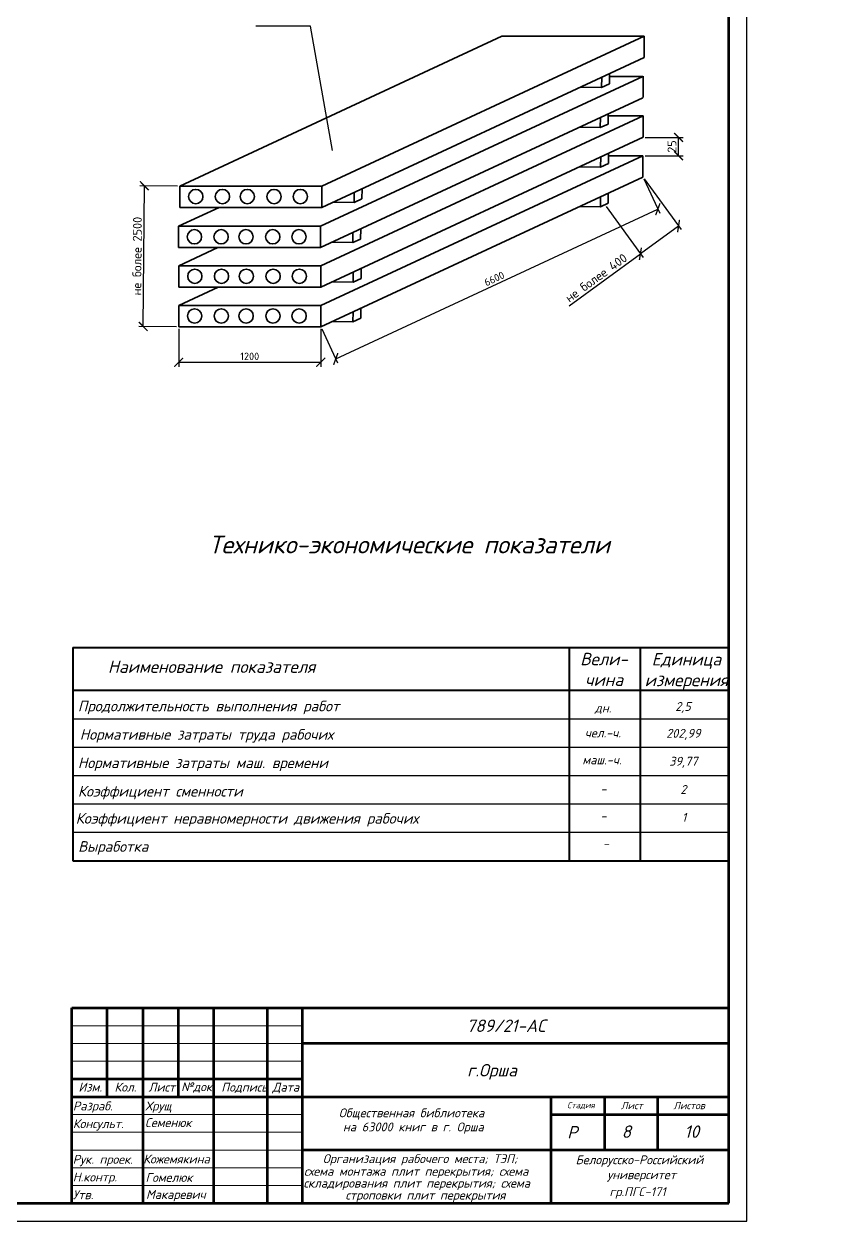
# Model space of a CAD drawing. Header units: millimetres. Extents: x 302528 to 620428, y -80391 to 59551.
# Drawn here: x 417417 to 440251, y 151 to 33858 of the extents above; entities that cross this region are included whole.
import ezdxf

# ---------------------------------------------------------------- set-up
doc = ezdxf.new("R2010")
doc.units = ezdxf.units.MM
doc.header["$MEASUREMENT"] = 0
for name, color, linetype, lineweight in [('0.1 mm ISO', 7, 'Continuous', 9), ('0.13', 7, 'Continuous', 13), ('0.5 mm ISO', 7, 'Continuous', 50)]:
    doc.layers.add(name, color=color, linetype=linetype, lineweight=lineweight)
for name, color, linetype in [('Основная', 7, 'Continuous'), ('РАМКА', 7, 'Continuous'), ('Рамка и штамп', 194, 'Continuous')]:
    doc.layers.add(name, color=color, linetype=linetype)
doc.styles.get("Standard").update_dxf_attribs({"font": 'isocpeui.ttf', "height": 300})
doc.styles.add('Италик', font='isocpeui.ttf')
doc.dimstyles.new('1-100', dxfattribs={"dimscale": 100, "dimtxt": 3, "dimasz": 2.5, "dimexe": 1.25, "dimexo": 0.625, "dimtad": 1, "dimdec": 0, "dimrnd": 5, "dimtxsty": 'Standard', "dimblk": 'ARCHTICK', "dimcen": 2.5, "dimadec": 0, "dimazin": 0, "dimtfac": 1, "dimtdec": 0, "dimtmove": 1, "dimatfit": 2, "dimfxl": 1, "dimarcsym": 0})

# ---------------------------------------------------------------- blocks, each defined once
blk = doc.blocks.new('_ArchTick')
at = {"color": 0, "const_width": 0.15}
blk.add_lwpolyline([(-0.5, -0.5), (0.5, 0.5)], dxfattribs=at)
blk = doc.blocks.new('*D334')
at = {"color": 0, "linetype": 'ByBlock', "lineweight": -2, "transparency": 16777216}
for p, q in [((414543, 39257), (414991, 38295)), ((405870, 34192), (414938, 38408)), ((405475, 35041), (405923, 34078))]:
    blk.add_line(p, q, dxfattribs=at)
at = {"layer": 'Defpoints', "color": 0, "linetype": 'ByBlock', "lineweight": 9, "transparency": 16777216}
for p in [(414517, 39314), (414938, 38408), (405449, 35098)]:
    blk.add_point(p, dxfattribs=at)
at = {"color": 0, "linetype": 'ByBlock', "lineweight": -2, "transparency": 16777216, "xscale": 250, "yscale": 250, "zscale": 250}
for p, rotation in [((414938, 38408), 24.93886490846336), ((405870, 34192), 204.9388649084634)]:
    blk.add_blockref('_ArchTick', p, dxfattribs=dict(at, rotation=rotation))
at = {"color": 0, "linetype": 'ByBlock', "lineweight": 9, "transparency": 16777216, "insert": (410334, 36451), "char_height": 250, "width": 84090.91, "attachment_point": 5, "rotation": 24.9389, "style": 'Италик'}
blk.add_mtext('{\\fISOCPEUR|b0|i0|c204|p34;\\H0.83333x;6600}', dxfattribs=at)
blk = doc.blocks.new('*D336')
at = {"color": 0, "linetype": 'ByBlock', "lineweight": -2, "transparency": 16777216}
for p, q in [((421773, 25269), (421773, 24207)), ((425773, 25269), (425773, 24207)), ((421773, 24332), (425773, 24332))]:
    blk.add_line(p, q, dxfattribs=at)
at = {"layer": 'Defpoints', "color": 0, "linetype": 'ByBlock', "lineweight": 9, "transparency": 16777216}
for p in [(421773, 25332), (425773, 25332), (425773, 24332)]:
    blk.add_point(p, dxfattribs=at)
at = {"color": 0, "linetype": 'ByBlock', "lineweight": -2, "transparency": 16777216, "xscale": 250, "yscale": 250, "zscale": 250, "rotation": 180}
blk.add_blockref('_ArchTick', (421773, 24332), dxfattribs=at)
at = {"color": 0, "linetype": 'ByBlock', "lineweight": -2, "transparency": 16777216, "xscale": 250, "yscale": 250, "zscale": 250}
blk.add_blockref('_ArchTick', (425773, 24332), dxfattribs=at)
at = {"color": 0, "linetype": 'ByBlock', "lineweight": 9, "transparency": 16777216, "insert": (423773, 24498), "char_height": 250, "attachment_point": 5, "style": 'Италик'}
blk.add_mtext('{\\fISOCPEUR|b0|i0|c204|p34;\\H0.83333x;1200}', dxfattribs=at)
blk = doc.blocks.new('*D337')
at = {"color": 0, "linetype": 'ByBlock', "lineweight": -2, "transparency": 16777216}
for p, q in [((434867, 29492), (435315, 28528)), ((426194, 24425), (435262, 28641)), ((425799, 25275), (426247, 24312))]:
    blk.add_line(p, q, dxfattribs=at)
at = {"layer": 'Defpoints', "color": 0, "linetype": 'ByBlock', "lineweight": 9, "transparency": 16777216}
for p in [(434840, 29548), (435262, 28641), (425773, 25332)]:
    blk.add_point(p, dxfattribs=at)
at = {"color": 0, "linetype": 'ByBlock', "lineweight": -2, "transparency": 16777216, "xscale": 250, "yscale": 250, "zscale": 250}
for p, rotation in [((435262, 28641), 24.93886490846172), ((426194, 24425), 204.9388649084617)]:
    blk.add_blockref('_ArchTick', p, dxfattribs=dict(at, rotation=rotation))
at = {"color": 0, "linetype": 'ByBlock', "lineweight": 9, "transparency": 16777216, "insert": (430658, 26684), "char_height": 250, "attachment_point": 5, "rotation": 24.9389, "style": 'Италик'}
blk.add_mtext('{\\fISOCPEUR|b0|i0|c204|p34;\\H0.83333x;6600}', dxfattribs=at)
blk = doc.blocks.new('*D338')
at = {"color": 0, "linetype": 'ByBlock', "lineweight": -2, "transparency": 16777216}
for p, q in [((421743, 29294), (420681, 29302)), ((420773, 25340), (420806, 29301)), ((421710, 25332), (420648, 25341))]:
    blk.add_line(p, q, dxfattribs=at)
at = {"layer": 'Defpoints', "color": 0, "linetype": 'ByBlock', "lineweight": 9, "transparency": 16777216}
for p in [(420806, 29301), (421806, 29293), (421773, 25332)]:
    blk.add_point(p, dxfattribs=at)
at = {"color": 0, "linetype": 'ByBlock', "lineweight": -2, "transparency": 16777216, "xscale": 250, "yscale": 250, "zscale": 250}
for p, rotation in [((420806, 29301), 89.52205969684738), ((420773, 25340), 269.5220596968474)]:
    blk.add_blockref('_ArchTick', p, dxfattribs=dict(at, rotation=rotation))
at = {"color": 0, "linetype": 'ByBlock', "lineweight": 9, "transparency": 16777216, "insert": (420602, 27322), "char_height": 300, "attachment_point": 5, "rotation": 89.5221, "style": 'Италик'}
blk.add_mtext('{\\fISOCPEUR|b0|i0|c204|p34;\\H0.83333x;не более 2500}', dxfattribs=at)
blk = doc.blocks.new('*D340')
at = {"color": 0, "linetype": 'ByBlock', "lineweight": -2, "transparency": 16777216}
for p, q in [((434903, 30664), (435971, 30664)), ((435846, 30148), (435846, 30664)), ((434903, 30148), (435971, 30148))]:
    blk.add_line(p, q, dxfattribs=at)
at = {"layer": 'Defpoints', "color": 0, "linetype": 'ByBlock', "lineweight": 9, "transparency": 16777216}
for p in [(434840, 30664), (435846, 30664), (434840, 30148)]:
    blk.add_point(p, dxfattribs=at)
at = {"color": 0, "linetype": 'ByBlock', "lineweight": -2, "transparency": 16777216, "xscale": 250, "yscale": 250, "zscale": 250}
for p, rotation in [((435846, 30664), 90), ((435846, 30148), 270)]:
    blk.add_blockref('_ArchTick', p, dxfattribs=dict(at, rotation=rotation))
at = {"color": 0, "linetype": 'ByBlock', "lineweight": 9, "transparency": 16777216, "insert": (435659, 30406), "char_height": 300, "attachment_point": 5, "rotation": 90, "style": 'Италик'}
blk.add_mtext('{\\fISOCPEUR|b0|i0|c204|p34;\\H0.83333x;25}', dxfattribs=at)
blk = doc.blocks.new('*D341')
at = {"color": 0, "linetype": 'ByBlock', "lineweight": -2, "transparency": 16777216}
for p, q in [((434877, 29498), (435919, 28067)), ((433803, 28715), (434845, 27285)), ((435845, 28168), (434771, 27386)), ((432766, 25925), (434771, 27386))]:
    blk.add_line(p, q, dxfattribs=at)
at = {"layer": 'Defpoints', "color": 0, "linetype": 'ByBlock', "lineweight": 9, "transparency": 16777216}
for p in [(434840, 29548), (433766, 28766), (434771, 27386)]:
    blk.add_point(p, dxfattribs=at)
at = {"color": 0, "linetype": 'ByBlock', "lineweight": -2, "transparency": 16777216, "xscale": 250, "yscale": 250, "zscale": 250}
for p, rotation in [((435845, 28168), 36.06825418037658), ((434771, 27386), 216.0682541803765)]:
    blk.add_blockref('_ArchTick', p, dxfattribs=dict(at, rotation=rotation))
at = {"color": 0, "linetype": 'ByBlock', "lineweight": 9, "transparency": 16777216, "insert": (433525, 26710), "char_height": 300, "attachment_point": 5, "rotation": 36.0683, "style": 'Италик'}
blk.add_mtext('{\\fISOCPEUR|b0|i0|c204|p34;\\H0.83333x;не более 400}', dxfattribs=at)
blk = doc.blocks.new('*D349')
at = {"color": 0, "linetype": 'ByBlock', "lineweight": -2, "transparency": 16777216}
for p, q in [((459371, 8131), (459371, 7077)), ((463586, 8131), (463586, 7077)), ((459371, 7202), (463586, 7202))]:
    blk.add_line(p, q, dxfattribs=at)
at = {"layer": 'Defpoints', "color": 0, "linetype": 'ByBlock', "lineweight": 9, "transparency": 16777216}
for p in [(459371, 8193), (463586, 8193), (463586, 7202)]:
    blk.add_point(p, dxfattribs=at)
at = {"color": 0, "linetype": 'ByBlock', "lineweight": -2, "transparency": 16777216, "xscale": 250, "yscale": 250, "zscale": 250, "rotation": 180}
blk.add_blockref('_ArchTick', (459371, 7202), dxfattribs=at)
at = {"color": 0, "linetype": 'ByBlock', "lineweight": -2, "transparency": 16777216, "xscale": 250, "yscale": 250, "zscale": 250}
blk.add_blockref('_ArchTick', (463586, 7202), dxfattribs=at)
at = {"color": 0, "linetype": 'ByBlock', "lineweight": 9, "transparency": 16777216, "insert": (461478, 7390), "char_height": 300, "width": 317899.44, "attachment_point": 5, "style": 'Италик'}
blk.add_mtext('{\\H0.83333x;не менее 2000}', dxfattribs=at)

msp = doc.modelspace()

# ---------------------------------------------------------------- linework, layer by layer
at = {"linetype": 'Continuous', "lineweight": 40}
for p, q in [((418793.024, 16296.49), (437263.234, 16296.49)), ((418793.024, 16296.49), (418793.024, 10297.01)), ((432763.434, 16296.49), (432763.434, 10297.01)), ((434763.434, 16296.49), (434763.434, 10297.01)), ((437263.234, 16296.49), (437263.234, 10297.01)), ((418793.024, 15096.69), (437263.234, 15096.69)), ((418793.024, 10297.01), (437263.234, 10297.01))]:
    msp.add_line(p, q, dxfattribs=at)
at = {"linetype": 'Continuous'}
for p, q in [((418793.024, 14296.77), (437263.234, 14296.77)), ((418793.024, 13496.85), (437263.234, 13496.85)), ((418793.024, 12696.93), (437263.234, 12696.93)), ((418793.024, 11897.01), (437263.234, 11897.01)), ((418793.024, 11097.01), (437263.234, 11097.01)), ((418793.024, 10297.01), (437263.234, 10297.01))]:
    msp.add_line(p, q, dxfattribs=at)
at = {"lineweight": 60, "ltscale": 100}
for p, q in [((418763.234, 651.262), (418763.234, 6151.262)), ((418763.234, 6151.262), (437263.234, 6151.262)), ((419763.234, 3651.262), (419763.234, 6151.262)), ((420763.234, 6151.262), (420763.234, 651.262)), ((421763.234, 3651.262), (421763.234, 6151.262)), ((422763.234, 651.262), (422763.234, 6151.262)), ((424263.234, 6151.262), (424263.234, 651.262)), ((425263.234, 651.262), (425263.234, 6151.262)), ((437263.234, 651.262), (437263.234, 6151.262)), ((437263.234, 5151.262), (425263.234, 5151.262)), ((418763.234, 4151.262), (425263.234, 4151.262)), ((418763.234, 3651.262), (425263.234, 3651.262)), ((425263.234, 3651.262), (437263.234, 3651.262)), ((432263.234, 651.262), (432263.234, 3651.262)), ((433763.234, 3651.262), (433763.234, 2151.262)), ((435263.234, 2151.262), (435263.234, 3651.262)), ((432263.234, 3151.262), (437263.234, 3151.262)), ((437263.234, 2151.262), (425263.234, 2151.262)), ((418763.234, 651.262), (437263.234, 651.262))]:
    msp.add_line(p, q, dxfattribs=at)
at = {"lineweight": 15, "ltscale": 100}
for p, q in [((418763.234, 6151.262), (420763.234, 6151.262)), ((422763.234, 6151.262), (424263.234, 6151.262)), ((425263.234, 5151.262), (425263.234, 3651.262)), ((425263.234, 2151.262), (425263.234, 651.262)), ((433763.234, 2151.262), (435263.234, 2151.262))]:
    msp.add_line(p, q, dxfattribs=at)
msp.add_lwpolyline([(426098.62, 30297.77), (425483.179, 33798.763), (423948.968, 33798.763)])
at = {"color": 1, "lineweight": 35, "ltscale": 10}
for centre in [(422253.651, 28997.127), (423004.534, 28997.127), (423703.969, 28997.127), (424458.733, 28997.127), (425196.343, 28997.127), (422216.558, 27864.533), (422967.441, 27864.533), (423666.876, 27864.533), (424421.64, 27864.533), (425159.25, 27864.533), (422226.752, 26753.927), (422977.635, 26753.927), (423677.07, 26753.927), (424431.834, 26753.927), (425169.444, 26753.927), (422220.606, 25635.723), (422971.489, 25635.723), (423670.923, 25635.723), (424425.688, 25635.723), (425163.298, 25635.723)]:
    msp.add_circle(centre, 200.909, dxfattribs=at)
at = {"layer": '0.1 mm ISO', "color": 7}
for p, q in [((425263.234, 5651.262), (418763.234, 5651.262)), ((425263.234, 5151.262), (418763.234, 5151.262)), ((425263.234, 4651.262), (418763.234, 4651.262)), ((425263.234, 3151.262), (418763.234, 3151.262)), ((425263.234, 2651.262), (418763.234, 2651.262)), ((425263.234, 2151.262), (418763.234, 2151.262)), ((425263.234, 1651.262), (418763.234, 1651.262)), ((425263.234, 1151.262), (418763.234, 1151.262))]:
    msp.add_line(p, q, dxfattribs=at)
at = {"layer": '0.13', "color": 1, "lineweight": 35}
for p, q in [((421805.674, 29293.089), (430873.256, 33509.599)), ((425805.674, 29293.089), (434873.256, 33509.599)), ((434873.256, 33509.599), (434873.256, 32909.599)), ((425768.581, 28160.495), (434836.163, 32377.005)), ((433899.714, 32377.005), (434836.163, 32377.005)), ((434852.503, 32384.603), (434852.503, 31784.603)), ((425778.775, 27049.89), (434846.357, 31266.399)), ((433909.908, 31266.399), (434846.357, 31266.399)), ((434846.357, 31266.399), (434846.357, 30666.399)), ((425772.629, 25931.686), (434840.211, 30148.195)), ((433903.761, 30148.195), (434840.211, 30148.195)), ((421805.674, 29293.089), (421805.674, 28693.089)), ((421805.674, 28693.089), (421805.674, 28993.089)), ((425805.674, 29293.089), (425805.674, 28693.089)), ((421768.581, 28160.495), (422913.922, 28693.089)), ((421768.581, 27560.495), (421768.581, 28160.495)), ((421768.581, 28160.495), (425768.581, 28160.495)), ((425768.581, 28160.495), (425768.581, 27560.495)), ((421778.775, 27049.89), (422876.829, 27560.495)), ((421778.775, 26449.89), (421778.775, 27049.89)), ((421778.775, 27049.89), (425778.775, 27049.89)), ((425778.775, 27049.89), (425778.775, 26449.89)), ((421772.629, 25931.686), (422887.023, 26449.89)), ((421772.629, 25331.686), (421772.629, 25931.686)), ((421772.629, 25931.686), (425772.629, 25931.686)), ((425772.629, 25931.686), (425772.629, 25331.686))]:
    msp.add_line(p, q, dxfattribs=at)
at = {"layer": '0.13', "lineweight": 35}
for p, q in [((430873.256, 33509.599), (434873.256, 33509.599)), ((425805.674, 28693.089), (434873.256, 32909.599)), ((433900.706, 32457.354), (433897.194, 32172.88)), ((433677.16, 32070.562), (433093.786, 32082.129)), ((433680.672, 32355.036), (433677.16, 32070.562)), ((433677.16, 32070.562), (433897.194, 32172.88)), ((425768.581, 27560.495), (434836.163, 31777.005)), ((433643.579, 31222.442), (433640.067, 30937.968)), ((433640.067, 30937.968), (433860.101, 31040.286)), ((433863.613, 31324.76), (433860.101, 31040.286)), ((433862.892, 31266.399), (434346.357, 31266.399)), ((433640.067, 30937.968), (433056.693, 30949.535)), ((425778.775, 26449.89), (434846.357, 30666.399)), ((433653.773, 30111.836), (433650.261, 29827.362)), ((433873.807, 30214.154), (433870.295, 29929.68)), ((433872.992, 30148.195), (434340.211, 30148.195)), ((434840.211, 30148.195), (434840.211, 29548.195)), ((433650.261, 29827.362), (433066.887, 29838.929)), ((433650.261, 29827.362), (433870.295, 29929.68)), ((425772.629, 25331.686), (434840.211, 29548.195)), ((421805.674, 29293.089), (425805.674, 29293.089)), ((421805.674, 28693.089), (421805.674, 28993.089)), ((425805.674, 28993.089), (425805.674, 28693.089)), ((426716.352, 29116.563), (426712.84, 28832.089)), ((426936.386, 29218.881), (426932.874, 28934.407)), ((433647.626, 28993.633), (433644.114, 28709.158)), ((433867.66, 29095.951), (433864.148, 28811.476)), ((425805.674, 28693.089), (421805.674, 28693.089)), ((426712.84, 28832.089), (426129.466, 28843.656)), ((426712.84, 28832.089), (426932.874, 28934.407)), ((433644.114, 28709.158), (433060.741, 28720.725)), ((433644.114, 28709.158), (433864.148, 28811.476)), ((426679.259, 27983.969), (426675.747, 27699.494)), ((426899.293, 28086.287), (426895.781, 27801.812)), ((426675.747, 27699.494), (426092.373, 27711.061)), ((426675.747, 27699.494), (426895.781, 27801.812)), ((425768.581, 27560.495), (421768.581, 27560.495)), ((422278.775, 27049.89), (425278.775, 27049.89)), ((426909.487, 26975.681), (426905.975, 26691.207)), ((421778.775, 26449.89), (421778.775, 26749.89)), ((425778.775, 26749.89), (425778.775, 26449.89)), ((426689.453, 26873.363), (426685.941, 26588.889)), ((426685.941, 26588.889), (426905.975, 26691.207)), ((425778.775, 26449.89), (421778.775, 26449.89)), ((426685.941, 26588.889), (426102.567, 26600.456)), ((421772.629, 25331.686), (421772.629, 25631.686)), ((422272.629, 25931.686), (425272.629, 25931.686)), ((425772.629, 25631.686), (425772.629, 25331.686)), ((426683.307, 25755.159), (426679.795, 25470.685)), ((426903.341, 25857.477), (426899.829, 25573.003)), ((425772.629, 25331.686), (421772.629, 25331.686)), ((426679.795, 25470.685), (426096.421, 25482.252)), ((426679.795, 25470.685), (426899.829, 25573.003))]:
    msp.add_line(p, q, dxfattribs=at)
at = {"layer": '0.5 mm ISO', "color": 7, "lineweight": 60, "const_width": 50}
for points in [[(419763.234, 6151.262), (419763.234, 3651.262)], [(421763.234, 6151.262), (421763.234, 3651.262)], [(425263.234, 5151.262), (437263.234, 5151.262)], [(418763.234, 3651.262), (425263.234, 3651.262)], [(432263.234, 3651.262), (432263.234, 651.262)], [(433763.234, 3651.262), (433763.234, 2151.262)], [(432263.234, 3151.262), (437263.234, 3151.262)]]:
    msp.add_lwpolyline(points, dxfattribs=at)
at = {"layer": '0.5 mm ISO', "color": 7, "const_width": 50}
for points in [[(420763.234, 6151.262), (420763.234, 651.262)], [(422763.234, 6151.262), (422763.234, 651.262)], [(424263.234, 6151.262), (424263.234, 651.262)], [(425263.234, 6151.262), (425263.234, 651.262)], [(418763.234, 4151.262), (425263.234, 4151.262)], [(425263.234, 3651.262), (437263.234, 3651.262)], [(435263.234, 3651.262), (435263.234, 2151.262)], [(425263.234, 2151.262), (437263.234, 2151.262)]]:
    msp.add_lwpolyline(points, dxfattribs=at)
at = {"layer": 'Основная', "color": 0, "lineweight": 50}
msp.add_line((436763.234, 651.262), (418263.234, 651.262), dxfattribs=at)
at = {"layer": 'РАМКА', "color": 0, "linetype": 'Continuous', "lineweight": 60}
for p, q in [((437263.234, 651.262), (437263.234, 59051.262)), ((355663.234, 651.262), (437263.234, 651.262))]:
    msp.add_line(p, q, dxfattribs=at)
at = {"layer": 'Рамка и штамп', "color": 7}
msp.add_lwpolyline([(353663.234, 151.262), (437763.234, 151.262), (437763.234, 59551.262), (353663.234, 59551.262)], close=True, dxfattribs=at)

# ---------------------------------------------------------------- texts
at = {"color": 7, "lineweight": 18, "ltscale": 0.5, "style": 'Италик'}
for s, p in [('Продолжительность выполнения работ', (418935.496, 14503.249)), ('Нормативные затраты труда рабочих', (418989.07, 13703.329)), ('Нормативные затраты маш. времени', (418935.496, 12903.409)), ('Коэффициент сменности', (418935.496, 12103.489)), ('Коэффициент неравномерности движения рабочих', (418873.043, 11340.611)), ('Выработка', (418942.851, 10547.889))]:
    msp.add_text(s, height=300, dxfattribs=at).set_placement(p)
at = {"color": 7, "style": 'Италик'}
for s, height, p in [('789/21-АС', 350, (429878.305, 5475.622)), ('г.Орша', 350, (429894.802, 4223.432)), ('Изм.', 250, (418952.193, 3796.965)), ('Кол.', 250, (419965.788, 3796.965)), ('Лист', 250, (420920.788, 3796.965)), ('№док', 250, (421842.218, 3807.271)), ('Подпись', 250, (422973.134, 3796.965)), ('Дата', 250, (424411.553, 3796.965)), ('Разраб.', 250, (418796.106, 3267.024)), ('Хрущ', 250, (420832.663, 3267.024)), ('Семенюк', 250, (420825.251, 2798.697)), ('Общественная библиотека ', 250, (426281.467, 3072.385)), ('Консульт.', 250, (418794.816, 2766.407)), ('на 63000 книг в г. Орша', 250, (426397.234, 2676.634)), ('Р', 350, (432710.677, 2477.242)), ('8', 350, (434244.223, 2494.409)), ('10', 350, (436009.202, 2494.409)), ('Организация рабочего места; ТЭП;', 250, (425830.432, 1783.014)), ('Рук. проек.', 250, (418790.673, 1764.421)), ('Кожемякина', 250, (420775.251, 1772.388)), ('Белорусско-Российский ', 250, (432946.103, 1751.278)), ('Н.контр.', 250, (418791.372, 1264.753)), ('Гомелюк', 250, (420839.449, 1254.8)), ('схема монтажа плит перекрытия; схема', 250, (425301.992, 1427.662)), ('университет', 250, (433835.103, 1330.197)), ('Утв.', 250, (418793.515, 765.783)), ('Макаревич', 250, (420853.212, 775.128)), ('складирования плит перекрытия; схема', 250, (425287.545, 1093.623)), ('гр.ПГС-171', 250, (433900.342, 852.18)), ('строповки плит перекрытия', 250, (426468.94, 756.308))]:
    msp.add_text(s, height=height, dxfattribs=at).set_placement(p)
at = {"color": 250, "linetype": 'Continuous', "lineweight": -3, "insert": (428266.336, 19200.401), "char_height": 500, "width": 12051.08742, "attachment_point": 5, "style": 'Италик'}
msp.add_mtext('{\\C256;Технико-экономические показатели}', dxfattribs=at)
at = {"linetype": 'Continuous', "lineweight": -3, "width": 7699.23, "attachment_point": 5, "style": 'Италик'}
for s, insert, char_height in [('Наименование показателя', (422699.868, 15760.392), 350), ('Вели-\\Pчина', (433746.901, 15684.622), 350), ('Единица \\Pизмерения', (436065.007, 15629.762), 350), ('дн.', (433720.205, 14576.564), 250), ('2,5', (435970.414, 14610.483), 250), ('чел.-ч.', (433715.397, 13894.946), 250), ('202,99', (435979.641, 13854.397), 250), ('маш.-ч.', (433688.237, 13135.738), 250), ('39,77', (435979.699, 13068.662), 250), ('-', (433732.51, 12318.235), 250), ('2', (435979.699, 12303.355), 250), ('-', (433732.51, 11558.285), 250), ('1', (436000.394, 11517.574), 250), ('-', (433800.411, 10784.766), 250)]:
    msp.add_mtext(s, dxfattribs=dict(at, insert=insert, char_height=char_height))
at = {"layer": '0.1 mm ISO', "color": 7, "char_height": 175, "width": 1045.29571, "attachment_point": 5, "style": 'Италик'}
for s, insert in [('Стадия', (433096.892, 3402.416)), ('{\\H1.1667x;Лист}', (434530.413, 3402.416)), ('{\\H1.1667x;Листов}', (436143.122, 3402.416))]:
    msp.add_mtext(s, dxfattribs=dict(at, insert=insert))

# ---------------------------------------------------------------- dimensions: what is measured, and where the dimension line sits
at = {"color": 0, "linetype": 'ByBlock', "lineweight": 9}
for p1, p2, distance, text, override, picture, middle in [((405449.013, 35097.658), (414516.595, 39314.168), -999.278, '{\\fISOCPEUR|b0|i0|c204|p34;\\H0.83333x;6600}', {"dimtxt": 2.5, "dimtxsty": 'Италик'}, '*D334', (410333.876, 36450.935)), ((421772.629, 25331.686), (421805.674, 29293.089), 999.965, '{\\fISOCPEUR|b0|i0|c204|p34;\\H0.83333x;не более 2500}', {"dimtxsty": 'Италик'}, '*D338', (420601.633, 27322.294)), ((425772.629, 25331.686), (434840.211, 29548.195), -999.995, '{\\fISOCPEUR|b0|i0|c204|p34;\\H0.83333x;6600}', {"dimtxt": 2.5, "dimtxsty": 'Италик'}, '*D337', (430657.794, 26684.312)), ((421772.629, 25331.686), (425772.629, 25331.686), -1000, '{\\fISOCPEUR|b0|i0|c204|p34;\\H0.83333x;1200}', {"dimtxt": 2.5, "dimtxsty": 'Италик'}, '*D336', (423772.629, 24498.352)), ((459370.55, 8193.479), (463585.574, 8193.479), -991.362, '{\\H0.83333x;не менее 2000}', {"dimtxsty": 'Италик'}, '*D349', (461478.062, 7389.711))]:
    dim = msp.add_aligned_dim(p1=p1, p2=p2, distance=distance, text=text, dimstyle='1-100', override=override, dxfattribs=at)
    dim.commit()
    dim.dimension.update_dxf_attribs({"geometry": picture, "text_midpoint": middle})
for base, p1, p2, angle, text, picture, middle in [((435846.357, 30663.541), (434840.211, 30148.195), (434840.211, 30663.541), 90, '{\\fISOCPEUR|b0|i0|c204|p34;\\H0.83333x;25}', '*D340', (435846.357, 30405.868)), ((434771.331, 27385.979), (434840.211, 29548.195), (433766.218, 28765.938), 216.0682542, '{\\fISOCPEUR|b0|i0|c204|p34;\\H0.83333x;не более 400}', '*D341', (433635.102, 26558.39))]:
    dim = msp.add_linear_dim(base=base, p1=p1, p2=p2, angle=angle, text=text, dimstyle='1-100', override={"dimtxsty": 'Италик'}, dxfattribs=at)
    dim.commit()
    dim.dimension.update_dxf_attribs({"geometry": picture, "text_midpoint": middle, "dimtype": 161})

doc.saveas('drawing.dxf')
